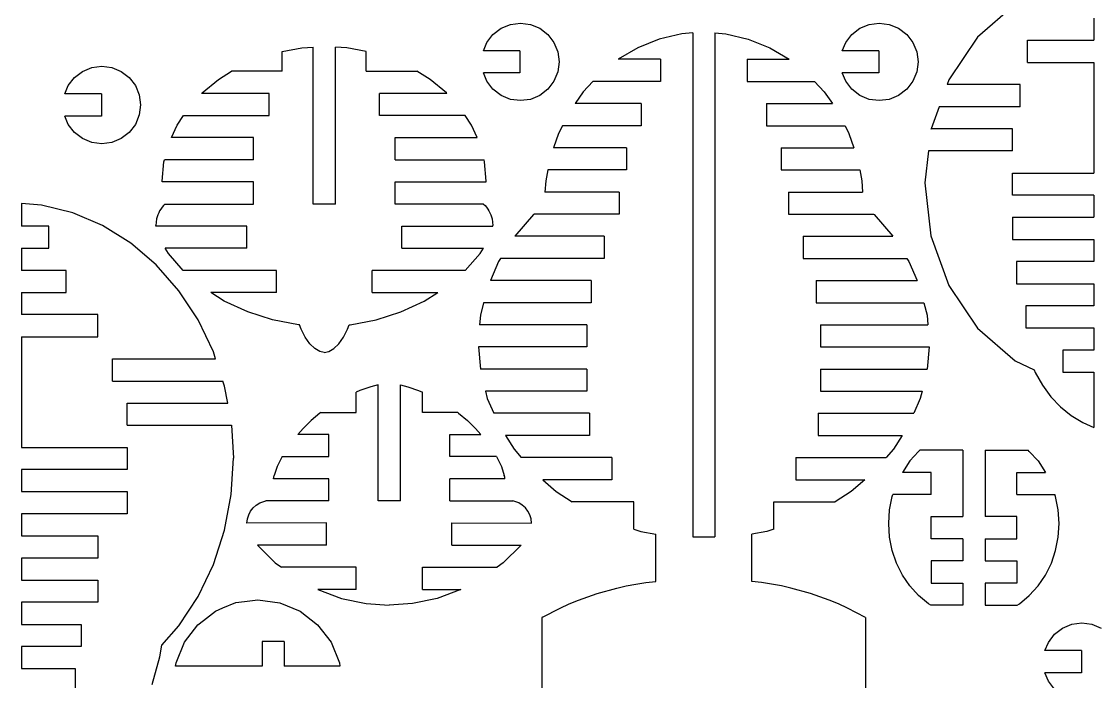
# Model space of a CAD drawing. Extents: x -2556 to 3065, y -2153 to 1951.
# Drawn here: x -990 to 759, y -774 to 300 of the extents above; entities that cross this region are included whole.
import ezdxf

# ---------------------------------------------------------------- set-up
doc = ezdxf.new("R2010")
doc.units = 0
doc.header["$MEASUREMENT"] = 0
doc.layers.get('0').update_dxf_attribs({"linetype": 'CONTINUOUS'})

msp = doc.modelspace()

# ---------------------------------------------------------------- linework, layer by layer
for p, q in [((628.1, 327.1), (567.1, 273.9)), ((756.1, 305), (756.1, 269)), ((-222.1, 278.5), (-209, 288.6)), ((-209, 288.6), (-193.8, 294.9)), ((-193.8, 294.9), (-177.4, 297)), ((-177.4, 297), (-161.1, 294.9)), ((-161.1, 294.9), (-145.9, 288.6)), ((-145.9, 288.6), (-132.8, 278.5)), ((103.2, 280.9), (85.2, 279.6)), ((103.2, 280.9), (103.2, -538.8)), ((139.2, 280.9), (139.2, -538.8)), ((139.2, 280.9), (157.1, 279.6)), ((362.3, 278.5), (375.4, 288.6)), ((375.4, 288.6), (390.6, 294.9)), ((390.6, 294.9), (407, 297)), ((407, 297), (423.3, 294.9)), ((423.3, 294.9), (438.5, 288.6)), ((438.5, 288.6), (451.6, 278.5)), ((-237.7, 251.9), (-232.1, 265.5)), ((-232.1, 265.5), (-222.1, 278.5)), ((-132.8, 278.5), (-122.8, 265.5)), ((-122.8, 265.5), (-116.5, 250.2)), ((48.8, 271), (13.9, 256.9)), ((85.2, 279.6), (48.8, 271)), ((157.1, 279.6), (193.6, 271)), ((193.6, 271), (228.5, 256.9)), ((346.7, 251.9), (352.3, 265.5)), ((352.3, 265.5), (362.3, 278.5)), ((451.6, 278.5), (461.6, 265.5)), ((461.6, 265.5), (467.9, 250.2)), ((567.1, 273.9), (520.3, 204.6)), ((648.1, 233), (648.1, 269)), ((648.1, 269), (756.1, 269)), ((-565.1, 250.9), (-533.2, 256.7)), ((-565.1, 218.6), (-565.1, 250.9)), ((-533.2, 256.7), (-514.7, 257.8)), ((-514.7, 2.6), (-514.7, 257.8)), ((-460.2, 256.7), (-478.7, 257.8)), ((-478.7, 2.6), (-478.7, 257.8)), ((-428.3, 250.9), (-460.2, 256.7)), ((-428.3, 218.6), (-428.3, 250.9)), ((-178.1, 251.9), (-237.7, 251.9)), ((-178.1, 251.9), (-178.1, 215.9)), ((-116.5, 250.2), (-114.3, 233.9)), ((13.9, 256.9), (-18.1, 238.1)), ((228.5, 256.9), (260.4, 238.1)), ((406.3, 251.9), (346.7, 251.9)), ((406.3, 251.9), (406.3, 215.9)), ((467.9, 250.2), (470.1, 233.9)), ((-114.3, 233.9), (-116.5, 217.6)), ((50.7, 238.1), (-18.1, 238.1)), ((50.7, 238.1), (50.7, 202.1)), ((191.7, 238.1), (260.4, 238.1)), ((191.7, 238.1), (191.7, 202.1)), ((470.1, 233.9), (467.9, 217.6)), ((648.1, 233), (756.1, 233)), ((756.1, 233), (756.1, 53)), ((-903.7, 208.4), (-890.6, 218.5)), ((-890.6, 218.5), (-875.4, 224.8)), ((-875.4, 224.8), (-859, 226.9)), ((-859, 226.9), (-842.7, 224.8)), ((-842.7, 224.8), (-827.5, 218.5)), ((-827.5, 218.5), (-814.4, 208.4)), ((-669, 205.4), (-647.7, 218.6)), ((-565.1, 218.6), (-647.7, 218.6)), ((-428.3, 218.6), (-345.8, 218.6)), ((-324.4, 205.4), (-345.8, 218.6)), ((-178.1, 215.9), (-237.7, 215.9)), ((-232.1, 202.3), (-237.7, 215.9)), ((-116.5, 217.6), (-122.8, 202.3)), ((406.3, 215.9), (346.7, 215.9)), ((352.3, 202.3), (346.7, 215.9)), ((467.9, 217.6), (461.6, 202.3)), ((-919.3, 181.8), (-913.7, 195.4)), ((-913.7, 195.4), (-903.7, 208.4)), ((-814.4, 208.4), (-804.4, 195.4)), ((-804.4, 195.4), (-798.1, 180.1)), ((-695.8, 183.3), (-669, 205.4)), ((-297.7, 183.3), (-324.4, 205.4)), ((-222.1, 189.3), (-232.1, 202.3)), ((-122.8, 202.3), (-132.8, 189.3)), ((-59.3, 202.1), (-75.1, 185.1)), ((50.7, 202.1), (-59.3, 202.1)), ((191.7, 202.1), (301.6, 202.1)), ((301.6, 202.1), (317.4, 185.1)), ((362.3, 189.3), (352.3, 202.3)), ((461.6, 202.3), (451.6, 189.3)), ((520.3, 204.6), (517.5, 197)), ((636.1, 197), (517.5, 197)), ((636.1, 161), (636.1, 197)), ((-859.7, 181.8), (-919.3, 181.8)), ((-859.7, 181.8), (-859.7, 145.8)), ((-798.1, 180.1), (-795.9, 163.8)), ((-696.4, 182.6), (-695.8, 183.3)), ((-586.5, 182.6), (-696.4, 182.6)), ((-586.5, 146.6), (-586.5, 182.6)), ((-297.1, 182.6), (-406.9, 182.6)), ((-406.9, 146.6), (-406.9, 182.6)), ((-297.1, 182.6), (-297.7, 183.3)), ((-209, 179.2), (-222.1, 189.3)), ((-193.8, 172.9), (-209, 179.2)), ((-145.9, 179.2), (-161.1, 172.9)), ((-132.8, 189.3), (-145.9, 179.2)), ((-75.1, 185.1), (-88.2, 166.1)), ((317.4, 185.1), (330.6, 166.1)), ((375.4, 179.2), (362.3, 189.3)), ((390.6, 172.9), (375.4, 179.2)), ((438.5, 179.2), (423.3, 172.9)), ((451.6, 189.3), (438.5, 179.2)), ((-795.9, 163.8), (-798.1, 147.5)), ((-177.4, 170.8), (-193.8, 172.9)), ((-161.1, 172.9), (-177.4, 170.8)), ((19.2, 166.1), (-88.2, 166.1)), ((19.2, 166.1), (19.2, 130.1)), ((223.2, 166.1), (330.6, 166.1)), ((223.2, 166.1), (223.2, 130.1)), ((407, 170.8), (390.6, 172.9)), ((423.3, 172.9), (407, 170.8)), ((504.4, 161), (491.3, 125)), ((636.1, 161), (504.4, 161)), ((-859.7, 145.8), (-919.3, 145.8)), ((-913.7, 132.2), (-919.3, 145.8)), ((-798.1, 147.5), (-804.4, 132.2)), ((-736.5, 130.9), (-726.1, 146.6)), ((-726.1, 146.6), (-586.5, 146.6)), ((-267.3, 146.6), (-406.9, 146.6)), ((-256.9, 130.9), (-267.3, 146.6)), ((-903.7, 119.2), (-913.7, 132.2)), ((-804.4, 132.2), (-814.4, 119.2)), ((-745.7, 110.6), (-736.5, 130.9)), ((-247.8, 110.6), (-256.9, 130.9)), ((-108.9, 130.1), (-115.3, 117.6)), ((19.2, 130.1), (-108.9, 130.1)), ((223.2, 130.1), (351.3, 130.1)), ((351.3, 130.1), (357.6, 117.6)), ((491.3, 125), (490.9, 123.9)), ((491.3, 125), (490.9, 125)), ((624.1, 125), (491.3, 125)), ((624.1, 89), (624.1, 125)), ((-890.6, 109.1), (-903.7, 119.2)), ((-875.4, 102.8), (-890.6, 109.1)), ((-827.5, 109.1), (-842.7, 102.8)), ((-814.4, 119.2), (-827.5, 109.1)), ((-611.9, 110.6), (-745.7, 110.6)), ((-611.9, 74.6), (-611.9, 110.6)), ((-381.5, 74.6), (-381.5, 110.6)), ((-381.5, 110.6), (-247.8, 110.6)), ((-115.3, 117.6), (-123.4, 94.1)), ((357.6, 117.6), (365.7, 94.1)), ((-859, 100.7), (-875.4, 102.8)), ((-842.7, 102.8), (-859, 100.7)), ((-4.8, 94.1), (-123.4, 94.1)), ((-4.8, 94.1), (-4.8, 58.1)), ((247.2, 94.1), (247.2, 58.1)), ((247.2, 94.1), (365.7, 94.1)), ((486.9, 89), (480.9, 37.3)), ((624.1, 89), (486.9, 89)), ((-760.5, 39.9), (-757.8, 71)), ((-757.8, 71), (-756.8, 74.6)), ((-611.9, 74.6), (-756.8, 74.6)), ((-381.5, 74.6), (-236.6, 74.6)), ((-235.7, 71), (-236.6, 74.6)), ((-233, 39.9), (-235.7, 71)), ((-132.7, 58.1), (-136.2, 40.6)), ((-4.8, 58.1), (-132.7, 58.1)), ((247.2, 58.1), (375, 58.1)), ((375, 58.1), (378.5, 40.6)), ((624.1, 17), (624.1, 53)), ((624.1, 53), (756.1, 53)), ((-760.5, 38.6), (-760.5, 39.9)), ((-611.9, 38.6), (-760.5, 38.6)), ((-611.9, 2.6), (-611.9, 38.6)), ((-381.5, 2.6), (-381.5, 38.6)), ((-381.5, 38.6), (-233, 38.6)), ((-233, 38.6), (-233, 39.9)), ((-136.2, 40.6), (-137.4, 22.1)), ((378.5, 40.6), (379.8, 22.1)), ((480.9, 37.3), (490.9, -49.3)), ((-16.8, 22.1), (-137.4, 22.1)), ((-16.8, 22.1), (-16.8, -13.9)), ((259.2, 22.1), (259.2, -13.9)), ((259.2, 22.1), (379.8, 22.1)), ((-957.1, 1), (-989.8, 3.6)), ((-989.8, 3.6), (-989.8, -33.4)), ((-906.3, -11.7), (-957.1, 1)), ((-758.6, 0.1), (-760.9, -2.7)), ((-756.2, 2.6), (-758.6, 0.1)), ((-756.2, 2.6), (-611.9, 2.6)), ((-478.7, 2.6), (-514.7, 2.6)), ((-237.3, 2.6), (-381.5, 2.6)), ((-237.3, 2.6), (-234.8, 0.1)), ((-234.8, 0.1), (-232.6, -2.7)), ((756.1, 17), (624.1, 17)), ((756.1, 17), (756.1, -19)), ((-857.6, -32.4), (-906.3, -11.7)), ((-767.8, -15), (-769, -18.3)), ((-766.4, -11.7), (-767.8, -15)), ((-764.8, -8.6), (-766.4, -11.7)), ((-762.9, -5.6), (-764.8, -8.6)), ((-760.9, -2.7), (-762.9, -5.6)), ((-232.6, -2.7), (-230.5, -5.6)), ((-230.5, -5.6), (-228.7, -8.6)), ((-228.7, -8.6), (-227, -11.7)), ((-227, -11.7), (-225.6, -15)), ((-225.6, -15), (-224.4, -18.3)), ((-156.2, -14.7), (-186.6, -49.9)), ((-155.2, -13.9), (-156.2, -14.7)), ((-16.8, -13.9), (-155.2, -13.9)), ((259.2, -13.9), (397.6, -13.9)), ((397.6, -13.9), (398.5, -14.7)), ((398.5, -14.7), (428.9, -49.9)), ((-945.5, -33.4), (-989.8, -33.4)), ((-945.5, -69.4), (-945.5, -33.4)), ((-811.9, -60.9), (-857.6, -32.4)), ((-769.9, -21.7), (-771.3, -32.2)), ((-771.3, -33.4), (-771.3, -32.2)), ((-622.7, -33.4), (-771.3, -33.4)), ((-769, -18.3), (-769.9, -21.7)), ((-622.7, -69.4), (-622.7, -33.4)), ((-370.7, -69.4), (-370.7, -33.4)), ((-370.7, -33.4), (-222.1, -33.4)), ((-224.4, -18.3), (-223.5, -21.7)), ((-223.5, -21.7), (-222.1, -32.2)), ((-222.1, -33.4), (-222.1, -32.2)), ((624.1, -19), (624.1, -55)), ((624.1, -19), (756.1, -19)), ((-40.8, -49.9), (-186.6, -49.9)), ((-40.8, -49.9), (-40.8, -85.9)), ((283.2, -49.9), (428.9, -49.9)), ((283.2, -49.9), (283.2, -85.9)), ((490.9, -49.3), (520.3, -130)), ((-989.8, -69.4), (-945.5, -69.4)), ((-989.8, -69.4), (-989.8, -105.4)), ((-770.3, -96.5), (-811.9, -60.9)), ((-622.7, -69.4), (-756, -69.4)), ((-750.6, -77.8), (-756, -69.4)), ((-370.7, -69.4), (-237.4, -69.4)), ((-242.8, -77.8), (-237.4, -69.4)), ((624.1, -55), (756.1, -55)), ((756.1, -55), (756.1, -91)), ((-726.3, -105.4), (-750.6, -77.8)), ((-267.1, -105.4), (-242.8, -77.8)), ((-209.6, -85.9), (-212.9, -91.1)), ((-40.8, -85.9), (-209.6, -85.9)), ((283.2, -85.9), (451.9, -85.9)), ((451.9, -85.9), (455.3, -91.1)), ((-733.5, -138.5), (-770.3, -96.5)), ((-212.9, -91.1), (-226.1, -121.9)), ((455.3, -91.1), (468.5, -121.9)), ((756.1, -91), (630.1, -91)), ((630.1, -91), (630.1, -127)), ((-917.3, -105.4), (-989.8, -105.4)), ((-917.3, -141.4), (-917.3, -105.4)), ((-574.7, -105.4), (-726.3, -105.4)), ((-574.7, -141.4), (-574.7, -105.4)), ((-267.1, -105.4), (-418.7, -105.4)), ((-418.7, -141.4), (-418.7, -105.4)), ((-62.1, -121.9), (-226.1, -121.9)), ((-62.1, -121.9), (-62.1, -157.9)), ((304.4, -121.9), (304.4, -157.9)), ((304.4, -121.9), (468.5, -121.9)), ((-702.3, -186), (-733.5, -138.5)), ((520.3, -130), (567.1, -199.3)), ((630.1, -127), (756.1, -127)), ((756.1, -127), (756.1, -163)), ((-989.8, -141.4), (-917.3, -141.4)), ((-989.8, -141.4), (-989.8, -177.4)), ((-574.7, -141.4), (-681.4, -141.4)), ((-659.5, -155.3), (-681.4, -141.4)), ((-621.5, -173), (-659.5, -155.3)), ((-418.7, -141.4), (-312.1, -141.4)), ((-372, -173), (-334, -155.3)), ((-334, -155.3), (-312.1, -141.4)), ((-580.9, -185.8), (-621.5, -173)), ((-412.5, -185.8), (-372, -173)), ((-237.3, -157.9), (-242.5, -178.3)), ((-62.1, -157.9), (-237.3, -157.9)), ((304.4, -157.9), (479.7, -157.9)), ((479.7, -157.9), (484.8, -178.3)), ((756.1, -163), (645.8, -163)), ((645.8, -163), (645.8, -199)), ((-865.7, -177.4), (-989.8, -177.4)), ((-865.7, -213.4), (-865.7, -177.4)), ((-677.4, -238.1), (-702.3, -186)), ((-538.7, -193.7), (-580.9, -185.8)), ((-454.8, -193.7), (-412.5, -185.8)), ((-242.5, -178.3), (-243.8, -193.9)), ((484.8, -178.3), (486.1, -193.9)), ((-537.3, -193.7), (-538.7, -193.7)), ((-534.5, -201), (-537.3, -193.7)), ((-527.7, -214.3), (-534.5, -201)), ((-465.7, -214.3), (-458.9, -201)), ((-458.9, -201), (-456.2, -193.7)), ((-456.2, -193.7), (-454.8, -193.7)), ((-69, -193.9), (-243.8, -193.9)), ((-69, -193.9), (-69, -229.9)), ((311.3, -193.9), (311.3, -229.9)), ((311.3, -193.9), (486.1, -193.9)), ((567.1, -199.3), (628.1, -252.5)), ((645.8, -199), (756.1, -199)), ((756.1, -199), (756.1, -235)), ((-989.8, -213.4), (-865.7, -213.4)), ((-989.8, -213.4), (-989.8, -393.4)), ((-520.2, -224.9), (-527.7, -214.3)), ((-512.3, -232.7), (-520.2, -224.9)), ((-481.2, -232.7), (-473.2, -224.9)), ((-473.2, -224.9), (-465.7, -214.3)), ((-673.7, -249.4), (-677.4, -238.1)), ((-504, -237.4), (-512.3, -232.7)), ((-496.7, -239), (-504, -237.4)), ((-496.7, -239), (-489.5, -237.4)), ((-489.5, -237.4), (-481.2, -232.7)), ((-245.7, -229.9), (-242.5, -265.9)), ((-69, -229.9), (-245.7, -229.9)), ((311.3, -229.9), (488.1, -229.9)), ((488.1, -229.9), (484.8, -265.9)), ((756.1, -235), (705.7, -235)), ((705.7, -235), (705.7, -271)), ((-841.7, -285.4), (-841.7, -249.4)), ((-841.7, -249.4), (-673.7, -249.4)), ((628.1, -252.5), (658.9, -267)), ((-69, -265.9), (-242.5, -265.9)), ((-69, -265.9), (-69, -301.9)), ((311.3, -265.9), (484.8, -265.9)), ((311.3, -265.9), (311.3, -301.9)), ((658.9, -267), (660.7, -271.3)), ((660.7, -271.3), (672.5, -292.1)), ((705.7, -271), (756.1, -271)), ((756.1, -271), (756.1, -360.8)), ((-841.7, -285.4), (-661.9, -285.4)), ((-659.2, -293.8), (-661.9, -285.4)), ((-653.9, -321.4), (-659.2, -293.8)), ((-420.9, -294.7), (-438.7, -300.7)), ((-408.9, -291.7), (-420.9, -294.7)), ((-408.9, -480.4), (-408.9, -291.7)), ((-372.9, -291.7), (-360.9, -294.7)), ((-372.9, -480.4), (-372.9, -291.7)), ((-360.9, -294.7), (-343.1, -300.7)), ((672.5, -292.1), (686.4, -310.9)), ((-438.7, -300.7), (-444.9, -303.4)), ((-444.9, -336.4), (-444.9, -303.4)), ((-343.1, -300.7), (-336.9, -303.4)), ((-336.9, -336.4), (-336.9, -303.4)), ((-234.3, -301.9), (-231.3, -313.7)), ((-69, -301.9), (-234.3, -301.9)), ((-231.3, -313.7), (-220.9, -337.9)), ((311.3, -301.9), (476.6, -301.9)), ((473.6, -313.7), (463.2, -337.9)), ((476.6, -301.9), (473.6, -313.7)), ((686.4, -310.9), (702.2, -327.5)), ((-817.7, -357.4), (-817.7, -321.4)), ((-817.7, -321.4), (-653.9, -321.4)), ((702.2, -327.5), (719.5, -341.7)), ((-518.1, -349.7), (-531.4, -362.9)), ((-503.8, -337.5), (-518.1, -349.7)), ((-502.3, -336.4), (-503.8, -337.5)), ((-502.3, -336.4), (-444.9, -336.4)), ((-279.5, -336.4), (-336.9, -336.4)), ((-279.5, -336.4), (-278, -337.5)), ((-278, -337.5), (-263.7, -349.7)), ((-263.7, -349.7), (-250.4, -362.9)), ((-64.8, -337.9), (-220.9, -337.9)), ((-64.8, -337.9), (-64.8, -373.9)), ((307.2, -337.9), (307.2, -373.9)), ((307.2, -337.9), (463.2, -337.9)), ((719.5, -341.7), (738.2, -353.1)), ((-817.7, -357.4), (-647.8, -357.4)), ((-647.8, -357.4), (-644.4, -411)), ((-531.4, -362.9), (-539.7, -372.4)), ((-250.4, -362.9), (-242.1, -372.4)), ((738.2, -353.1), (756.1, -360.8)), ((-489.3, -372.4), (-539.7, -372.4)), ((-489.3, -408.4), (-489.3, -372.4)), ((-292.5, -408.4), (-292.5, -372.4)), ((-292.5, -372.4), (-242.1, -372.4)), ((-64.8, -373.9), (-201.8, -373.9)), ((-201.8, -373.9), (-187.7, -396.3)), ((307.2, -373.9), (444.2, -373.9)), ((444.2, -373.9), (430.1, -396.3)), ((-989.8, -393.4), (-817.7, -393.4)), ((-817.7, -393.4), (-817.7, -429.4)), ((-187.7, -396.3), (-176, -409.9)), ((430.1, -396.3), (418.3, -409.9)), ((456.8, -415.5), (471, -399.8)), ((471, -399.8), (473.1, -398.1)), ((543.1, -398.1), (473.1, -398.1)), ((543.1, -398.1), (543.1, -506.1)), ((579.1, -398.1), (649.1, -398.1)), ((579.1, -398.1), (579.1, -506.1)), ((651.2, -399.8), (649.1, -398.1)), ((665.4, -415.5), (651.2, -399.8)), ((-648.1, -470.3), (-644.4, -411)), ((-565.2, -408.4), (-573.7, -424.6)), ((-565.2, -408.4), (-489.3, -408.4)), ((-216.6, -408.4), (-292.5, -408.4)), ((-216.6, -408.4), (-208.1, -424.6)), ((-28.8, -409.9), (-176, -409.9)), ((-28.8, -409.9), (-28.8, -445.9)), ((271.2, -409.9), (418.3, -409.9)), ((271.2, -409.9), (271.2, -445.9)), ((456.8, -415.5), (444.7, -434.1)), ((665.4, -415.5), (677.4, -434.1)), ((-817.7, -429.4), (-989.8, -429.4)), ((-989.8, -429.4), (-989.8, -465.4)), ((-573.7, -424.6), (-578.1, -439.3)), ((-208.1, -424.6), (-203.7, -439.3)), ((491.4, -434.1), (444.7, -434.1)), ((491.4, -470.1), (491.4, -434.1)), ((630.8, -470.1), (630.8, -434.1)), ((630.8, -434.1), (677.4, -434.1)), ((-579.3, -444.4), (-578.9, -442)), ((-489.3, -444.4), (-579.3, -444.4)), ((-578.9, -442), (-578.1, -439.3)), ((-489.3, -480.4), (-489.3, -444.4)), ((-292.5, -480.4), (-292.5, -444.4)), ((-202.5, -444.4), (-292.5, -444.4)), ((-202.9, -442), (-203.7, -439.3)), ((-202.5, -444.4), (-202.9, -442)), ((-141, -445.9), (-119, -464.9)), ((-28.8, -445.9), (-141, -445.9)), ((271.2, -445.9), (383.4, -445.9)), ((383.4, -445.9), (361.3, -464.9)), ((-989.8, -465.4), (-817.7, -465.4)), ((-817.7, -465.4), (-817.7, -501.4)), ((-659.2, -528.3), (-648.1, -470.3)), ((-119, -464.9), (-92.9, -481.9)), ((361.3, -464.9), (335.2, -481.9)), ((428.1, -473.4), (429.2, -470.1)), ((491.4, -470.1), (429.2, -470.1)), ((630.8, -470.1), (693, -470.1)), ((694.1, -473.4), (693, -470.1)), ((-612.5, -491.9), (-607.5, -487.3)), ((-607.5, -487.3), (-601.7, -483.7)), ((-601.7, -483.7), (-598.6, -482.4)), ((-598.6, -482.4), (-592, -480.4)), ((-489.3, -480.4), (-592, -480.4)), ((-372.9, -480.4), (-408.9, -480.4)), ((-292.5, -480.4), (-189.8, -480.4)), ((-183.2, -482.4), (-189.8, -480.4)), ((-180.1, -483.7), (-183.2, -482.4)), ((-174.3, -487.3), (-180.1, -483.7)), ((-169.3, -491.9), (-174.3, -487.3)), ((7.2, -481.9), (-92.9, -481.9)), ((7.2, -526.3), (7.2, -481.9)), ((235.2, -526.3), (235.2, -481.9)), ((235.2, -481.9), (335.2, -481.9)), ((423.8, -495.1), (428.1, -473.4)), ((698.4, -495.1), (694.1, -473.4)), ((-817.7, -501.4), (-989.8, -501.4)), ((-989.8, -501.4), (-989.8, -537.4)), ((-621.8, -509.8), (-619.8, -503.3)), ((-619.8, -503.3), (-616.7, -497.3)), ((-616.7, -497.3), (-612.5, -491.9)), ((-165.1, -497.3), (-169.3, -491.9)), ((-162, -503.3), (-165.1, -497.3)), ((-160, -509.8), (-162, -503.3)), ((422.4, -517.2), (423.8, -495.1)), ((491.4, -542.1), (491.4, -506.1)), ((491.4, -506.1), (543.1, -506.1)), ((630.8, -506.1), (579.1, -506.1)), ((630.8, -542.1), (630.8, -506.1)), ((699.8, -517.2), (698.4, -495.1)), ((-622.6, -516.5), (-621.8, -509.8)), ((-492.9, -516.4), (-622.6, -516.5)), ((-492.9, -552.4), (-492.9, -516.4)), ((-288.9, -552.4), (-288.9, -516.4)), ((-288.9, -516.4), (-159.2, -516.5)), ((-159.2, -516.5), (-160, -509.8)), ((423.8, -539.2), (422.4, -517.2)), ((698.4, -539.2), (699.8, -517.2)), ((-989.8, -537.4), (-865.7, -537.4)), ((-865.7, -537.4), (-865.7, -573.4)), ((-677.4, -583.9), (-659.2, -528.3)), ((7.2, -526.3), (18.5, -530)), ((18.5, -530), (43.1, -534.6)), ((43.1, -611.5), (43.1, -534.6)), ((103.2, -538.8), (139.2, -538.8)), ((223.8, -530), (199.3, -534.6)), ((199.3, -611.5), (199.3, -534.6)), ((235.2, -526.3), (223.8, -530)), ((428.1, -560.9), (423.8, -539.2)), ((543.1, -542.1), (491.4, -542.1)), ((543.1, -542.1), (543.1, -578.1)), ((579.1, -542.1), (630.8, -542.1)), ((579.1, -542.1), (579.1, -578.1)), ((694.1, -560.9), (698.4, -539.2)), ((-492.9, -552.4), (-605.6, -552.3)), ((-605.6, -552.3), (-576.5, -581)), ((-288.9, -552.4), (-176.2, -552.3)), ((-176.2, -552.3), (-205.3, -581)), ((-865.7, -573.4), (-989.8, -573.4)), ((-989.8, -573.4), (-989.8, -609.4)), ((435.1, -581.6), (428.1, -560.9)), ((687.1, -581.6), (694.1, -560.9)), ((-702.3, -636.1), (-677.4, -583.9)), ((-576.5, -581), (-566.4, -588.4)), ((-444.9, -588.4), (-566.4, -588.4)), ((-444.9, -624.4), (-444.9, -588.4)), ((-336.9, -624.4), (-336.9, -588.4)), ((-336.9, -588.4), (-215.4, -588.4)), ((-205.3, -581), (-215.4, -588.4)), ((444.7, -601.1), (435.1, -581.6)), ((491.4, -578.1), (491.4, -614.1)), ((543.1, -578.1), (491.4, -578.1)), ((579.1, -578.1), (630.8, -578.1)), ((630.8, -578.1), (630.8, -614.1)), ((677.4, -601.1), (687.1, -581.6)), ((-989.8, -609.4), (-865.7, -609.4)), ((-865.7, -609.4), (-865.7, -645.4)), ((26.9, -613.3), (43.1, -611.5)), ((215.4, -613.3), (199.3, -611.5)), ((456.8, -618.8), (444.7, -601.1)), ((665.4, -618.8), (677.4, -601.1)), ((-444.9, -624.4), (-507.5, -624.4)), ((-507.5, -624.4), (-507.5, -624.8)), ((-507.5, -624.8), (-468.9, -639)), ((-336.9, -624.4), (-274.4, -624.4)), ((-274.4, -624.8), (-312.9, -639)), ((-274.4, -624.4), (-274.4, -624.8)), ((-52.4, -631.1), (-20.4, -622.4)), ((-20.4, -622.4), (-5.2, -618.8)), ((-5.2, -618.8), (10.8, -615.8)), ((10.8, -615.8), (26.9, -613.3)), ((231.5, -615.8), (215.4, -613.3)), ((247.5, -618.8), (231.5, -615.8)), ((262.7, -622.4), (247.5, -618.8)), ((294.7, -631.1), (262.7, -622.4)), ((471, -634.5), (456.8, -618.8)), ((491.4, -614.1), (543.1, -614.1)), ((543.1, -614.1), (543.1, -650.1)), ((630.8, -614.1), (579.1, -614.1)), ((579.1, -614.1), (579.1, -650.1)), ((651.2, -634.5), (665.4, -618.8)), ((-865.7, -645.4), (-989.8, -645.4)), ((-989.8, -645.4), (-989.8, -681.4)), ((-733.5, -683.6), (-702.3, -636.1)), ((-662.1, -654.6), (-640.8, -645.8)), ((-640.8, -645.8), (-626.4, -643.9)), ((-626.4, -643.9), (-605, -641.6)), ((-605, -641.6), (-569.3, -646.3)), ((-569.3, -646.3), (-536.1, -660.1)), ((-468.9, -639), (-428.7, -647.6)), ((-312.9, -639), (-353.1, -647.6)), ((-98, -648.2), (-83, -642)), ((-83, -642), (-52.4, -631.1)), ((325.4, -642), (294.7, -631.1)), ((340.4, -648.2), (325.4, -642)), ((487, -647.8), (471, -634.5)), ((635.1, -647.8), (651.2, -634.5)), ((-693.5, -675.2), (-674.1, -659.6)), ((-674.1, -659.6), (-662.1, -654.6)), ((-536.1, -660.1), (-507.6, -682)), ((-428.7, -647.6), (-390.9, -650.2)), ((-353.1, -647.6), (-390.9, -650.2)), ((-141.7, -669.7), (-112.8, -655)), ((-112.8, -655), (-98, -648.2)), ((355.2, -655), (340.4, -648.2)), ((384.6, -670.3), (355.2, -655)), ((490.9, -650.1), (487, -647.8)), ((543.1, -650.1), (490.9, -650.1)), ((579.1, -650.1), (631.3, -650.1)), ((631.3, -650.1), (635.1, -647.8)), ((-989.8, -681.4), (-892.6, -681.4)), ((-892.6, -681.4), (-892.6, -717.4)), ((-724.3, -710.5), (-702.4, -682)), ((-702.4, -682), (-693.5, -675.2)), ((-507.6, -682), (-485.7, -710.5)), ((-141.7, -669.7), (-142.3, -670)), ((-142.3, -670), (-142.3, -913.9)), ((384.6, -670.3), (384.6, -913.9)), ((705.3, -687.5), (720.5, -681.2)), ((720.5, -681.2), (736.8, -679)), ((736.8, -679), (753.2, -681.2)), ((753.2, -681.2), (768.4, -687.5)), ((-761.3, -715.4), (-733.5, -683.6)), ((682.2, -710.6), (692.2, -697.5)), ((692.2, -697.5), (705.3, -687.5)), ((-764.3, -733.9), (-761.3, -715.4)), ((-738, -743.7), (-724.3, -710.5)), ((-598, -709.4), (-598, -749.5)), ((-562, -709.4), (-598, -709.4)), ((-562, -709.4), (-562, -749.5)), ((-485.7, -710.5), (-471.9, -743.7)), ((676.5, -724.1), (682.2, -710.6)), ((-892.6, -717.4), (-989.8, -717.4)), ((-989.8, -717.4), (-989.8, -753.4)), ((-777, -779.2), (-764.3, -733.9)), ((736.1, -724.1), (676.5, -724.1)), ((736.1, -724.1), (736.1, -760.1)), ((-738.8, -749.5), (-738, -743.7)), ((-598, -749.5), (-738.8, -749.5)), ((-471.4, -749.5), (-562, -749.5)), ((-471.9, -743.7), (-471.4, -749.5)), ((-989.8, -753.4), (-902.5, -753.4)), ((-902.5, -753.4), (-902.5, -789.4)), ((736.1, -760.1), (676.5, -760.1)), ((682.2, -773.7), (676.5, -760.1)), ((692.2, -786.8), (682.2, -773.7))]:
    msp.add_line(p, q)

doc.saveas('drawing.dxf')
